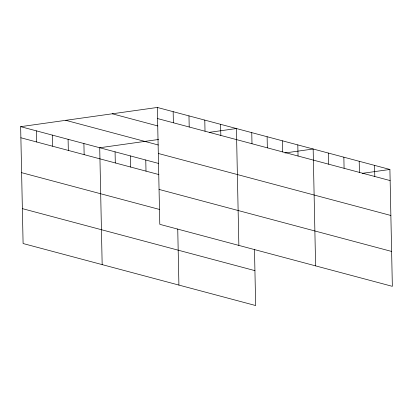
<?xml version="1.0" encoding="UTF-8"?>
<svg xmlns="http://www.w3.org/2000/svg" width="413" height="413" viewBox="0 0 413 413"><rect width="100%" height="100%" fill="white"/><g stroke="black" fill="none" stroke-linecap="round" stroke-linejoin="round"><path stroke-width="0.62" d="M254.48 249.452L255.657 305.543L23.097 243.531L20.65 126.662L157.343 107.457L389.903 169.469L392.35 286.338L159.79 224.331L157.343 107.457M158.644 139.465L99.719 147.746L102.166 264.614M209.474 132.325L236.412 128.541L238.859 245.41M284.965 152.965L313.157 149.005L315.604 265.874M362.335 173.341L389.903 169.469M157.575 118.567L390.135 180.579M112.233 113.792L157.854 125.96M65.76 120.322L158.334 145.009M158.308 153.471L390.863 215.478M20.65 126.662L158.659 163.46M20.882 137.772L158.891 174.57M159.062 189.428L391.617 251.44M21.615 172.675L159.624 209.474M22.369 208.632L254.924 270.644M374.555 165.376L374.787 176.485M359.202 161.282L359.439 172.391M343.853 157.188L344.086 168.297M328.505 153.094L328.738 164.209M297.809 144.911L298.041 156.021M282.461 140.818L282.693 151.927M267.113 136.724L267.345 147.839M251.76 132.635L251.992 143.745M220.599 124.323L220.831 135.433M204.786 120.106L205.018 131.215M188.968 115.888L189.206 127.003M177.74 228.988L178.912 285.078M173.155 111.675L173.388 122.785M145.768 160.022L146.001 171.132M130.42 155.928L130.653 167.043M115.067 151.839L115.304 162.949M83.906 143.528L84.138 154.638M68.093 139.31L68.326 150.42M52.281 135.092L52.513 146.207M36.463 130.88L36.695 141.989"/></g></svg>
